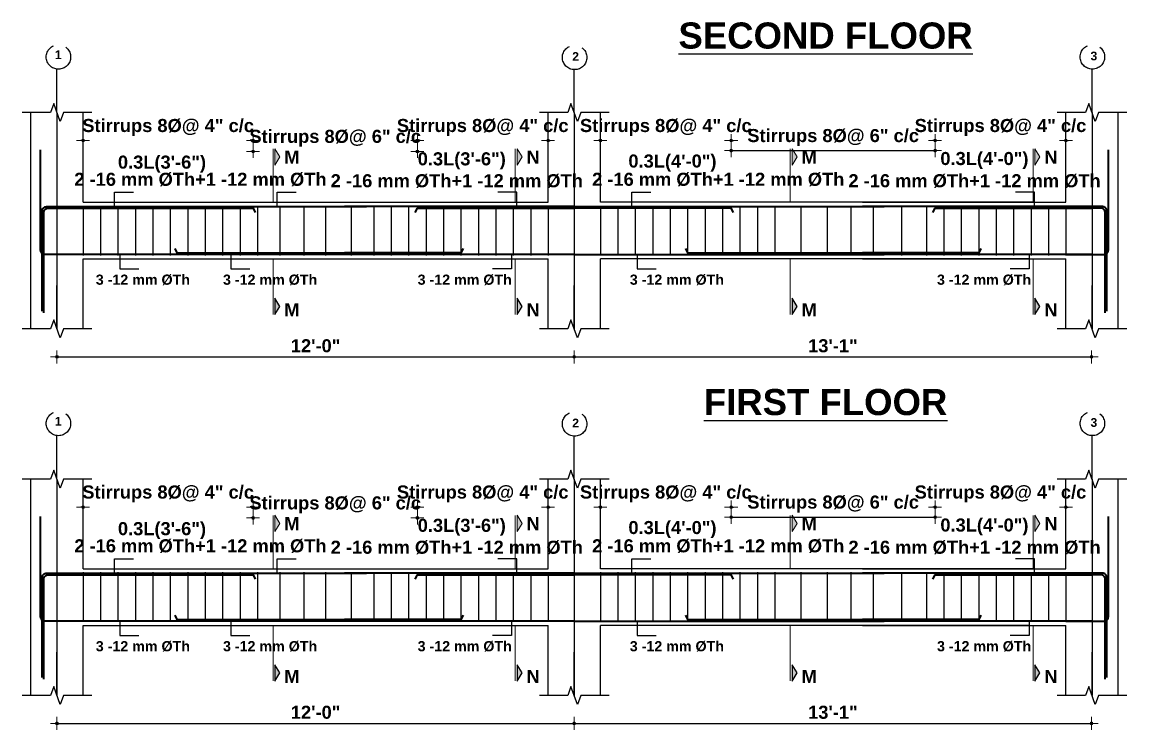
# Model space of a CAD drawing. Header units: inches. Extents: x -9998782 to 66725, y -6520505 to 8308.
# Drawn here: x -4995630 to -4995123, y -3258430 to -3258105 of the extents above; entities that cross this region are included whole.
import ezdxf
from ezdxf.enums import TextEntityAlignment as Align

# ---------------------------------------------------------------- set-up
doc = ezdxf.new("R2010")
doc.units = ezdxf.units.IN
doc.header["$LTSCALE"] = 2
doc.header["$MEASUREMENT"] = 0
doc.header["$PDMODE"] = 34
doc.linetypes.add('ACAD_ISO02W100', pattern=[15, 12, -3])
doc.layers.get('0').update_dxf_attribs({"linetype": 'CONTINUOUS'})
doc.layers.get('DEFPOINTS').update_dxf_attribs({"color": 141, "linetype": 'CONTINUOUS'})
for name, color, linetype, lineweight in [('BAR', 5, 'CONTINUOUS', 40), ('dimension', 160, 'CONTINUOUS', 15), ('HATCH1', 4, 'ACAD_ISO02W100', 13), ('TEXT', 181, 'CONTINUOUS', 25)]:
    doc.layers.add(name, color=color, linetype=linetype, lineweight=lineweight)
doc.layers.add('STIRRUP', color=10, linetype='CONTINUOUS')
doc.styles.add('1.8 str', font='times.ttf', dxfattribs={"width": 0.8, "height": 6})
doc.styles.add('STYLE1', font='arialbd.ttf')
doc.dimstyles.new('1.4', dxfattribs={"dimscale": 0, "dimtxt": 6, "dimasz": 0.5, "dimexe": 2, "dimexo": 9, "dimgap": 2, "dimtad": 1, "dimdec": 0, "dimlfac": 0.5, "dimzin": 3, "dimdsep": 46, "dimlunit": 4, "dimtxsty": '1.8 str', "dimblk": 'DIM', "dimcen": 3, "dimdle": 3, "dimse1": 1, "dimse2": 1, "dimclrd": 256, "dimclre": 256, "dimclrt": 7, "dimadec": 1, "dimazin": 2, "dimtfac": 1, "dimtdec": 0, "dimtix": 1, "dimtofl": 0, "dimtmove": 2, "dimatfit": 3, "dimldrblk": 'arrow', "dimfxl": 2, "dimfrac": 2, "dimtolj": 2, "dimtzin": 0, "dimarcsym": 0})

# ---------------------------------------------------------------- blocks, each defined once
blk = doc.blocks.new('DIM')
at = {"layer": 'dimension'}
h = blk.add_hatch(color=256, dxfattribs=at)
h.paths.add_polyline_path([(0, 1.3), (0, 0), (1.3, 0, 0.414214)])
h.paths.add_polyline_path([(1.3, 0), (0, 0), (0, -1.3, 0.414214)])
h.paths.add_polyline_path([(0, 0), (-1.3, 0, 0.414214), (0, -1.3)])
h.paths.add_polyline_path([(0, 1.3, 0.414214), (-1.3, 0), (0, 0)])
for p, q in [((-6, 0), (6, 0)), ((0, 6), (0, -6))]:
    blk.add_line(p, q, dxfattribs=at)
blk.add_circle((0, 0), 1.28, dxfattribs=at)
blk = doc.blocks.new('*D859')
at = {"layer": 'DEFPOINTS', "color": 0, "ltscale": 10}
for p in [(-4995523.96, -3258328.17), (-4995601.96, -3258340.14), (-4995523.96, -3258344.71)]:
    blk.add_point(p, dxfattribs=at)
at = {"layer": 'dimension', "lineweight": -2, "ltscale": 10}
for p, q in [((-4995602.46, -3258328.17), (-4995602.96, -3258328.17)), ((-4995523.46, -3258328.17), (-4995522.96, -3258328.17))]:
    blk.add_line(p, q, dxfattribs=at)
at = {"layer": 'dimension', "lineweight": -2, "ltscale": 10, "xscale": 0.5, "yscale": 0.5, "zscale": 0.5}
blk.add_blockref('DIM', (-4995601.96, -3258328.17), dxfattribs=at)
at = {"layer": 'dimension', "lineweight": -2, "ltscale": 10, "xscale": 0.5, "yscale": 0.5, "zscale": 0.5, "rotation": 180}
blk.add_blockref('DIM', (-4995523.96, -3258328.17), dxfattribs=at)
at = {"layer": 'dimension', "color": 7, "ltscale": 10, "insert": (-4995562.96, -3258322.14), "char_height": 6, "attachment_point": 5, "style": 'STYLE1'}
blk.add_mtext('\\A2;Stirrups 8%%C@ 4" c/c', dxfattribs=at)
blk = doc.blocks.new('arrow')
at = {"layer": 'dimension'}
blk.add_lwpolyline([(1.2, 0, 0, 2.1, 0), (-2.3, 0, 0, 0, 0), (1.2, 0, 0, 0, 0)], format="xyseb", dxfattribs=at)
blk = doc.blocks.new('*D860')
at = {"layer": 'DEFPOINTS', "color": 0, "ltscale": 10}
for p in [(-4995448.61, -3258333.15), (-4995523.96, -3258349.69), (-4995448.61, -3258364.2)]:
    blk.add_point(p, dxfattribs=at)
at = {"layer": 'dimension', "lineweight": -2, "ltscale": 10}
for p, q in [((-4995524.46, -3258333.15), (-4995524.96, -3258333.15)), ((-4995448.11, -3258333.15), (-4995447.61, -3258333.15))]:
    blk.add_line(p, q, dxfattribs=at)
at = {"layer": 'dimension', "lineweight": -2, "ltscale": 10, "xscale": 0.5, "yscale": 0.5, "zscale": 0.5}
blk.add_blockref('DIM', (-4995523.96, -3258333.15), dxfattribs=at)
at = {"layer": 'dimension', "lineweight": -2, "ltscale": 10, "xscale": 0.5, "yscale": 0.5, "zscale": 0.5, "rotation": 180}
blk.add_blockref('DIM', (-4995448.61, -3258333.15), dxfattribs=at)
at = {"layer": 'dimension', "color": 7, "ltscale": 10, "insert": (-4995486.29, -3258327.12), "char_height": 6, "attachment_point": 5, "style": 'STYLE1'}
blk.add_mtext('\\A2;Stirrups 8%%C@ 6" c/c', dxfattribs=at)
blk = doc.blocks.new('*D861')
at = {"layer": 'DEFPOINTS', "color": 0, "ltscale": 10}
for p in [(-4995388.61, -3258328.17), (-4995388.61, -3258341.71), (-4995448.61, -3258359.22)]:
    blk.add_point(p, dxfattribs=at)
at = {"layer": 'dimension', "lineweight": -2, "ltscale": 10}
for p, q in [((-4995449.11, -3258328.17), (-4995449.61, -3258328.17)), ((-4995388.11, -3258328.17), (-4995387.61, -3258328.17))]:
    blk.add_line(p, q, dxfattribs=at)
at = {"layer": 'dimension', "lineweight": -2, "ltscale": 10, "xscale": 0.5, "yscale": 0.5, "zscale": 0.5}
blk.add_blockref('DIM', (-4995448.61, -3258328.17), dxfattribs=at)
at = {"layer": 'dimension', "lineweight": -2, "ltscale": 10, "xscale": 0.5, "yscale": 0.5, "zscale": 0.5, "rotation": 180}
blk.add_blockref('DIM', (-4995388.61, -3258328.17), dxfattribs=at)
at = {"layer": 'dimension', "color": 7, "ltscale": 10, "insert": (-4995418.61, -3258322.14), "char_height": 6, "attachment_point": 5, "style": 'STYLE1'}
blk.add_mtext('\\A2;Stirrups 8%%C@ 4" c/c', dxfattribs=at)
blk = doc.blocks.new('*D862')
at = {"layer": 'DEFPOINTS', "color": 0, "ltscale": 10}
for p in [(-4995364.61, -3258328.17), (-4995364.61, -3258341.71), (-4995304.61, -3258359.22)]:
    blk.add_point(p, dxfattribs=at)
at = {"layer": 'dimension', "lineweight": -2, "ltscale": 10}
for p, q in [((-4995365.11, -3258328.17), (-4995365.61, -3258328.17)), ((-4995304.11, -3258328.17), (-4995303.61, -3258328.17))]:
    blk.add_line(p, q, dxfattribs=at)
at = {"layer": 'dimension', "lineweight": -2, "ltscale": 10, "xscale": 0.5, "yscale": 0.5, "zscale": 0.5}
blk.add_blockref('DIM', (-4995364.61, -3258328.17), dxfattribs=at)
at = {"layer": 'dimension', "lineweight": -2, "ltscale": 10, "xscale": 0.5, "yscale": 0.5, "zscale": 0.5, "rotation": 180}
blk.add_blockref('DIM', (-4995304.61, -3258328.17), dxfattribs=at)
at = {"layer": 'dimension', "color": 7, "ltscale": 10, "insert": (-4995334.61, -3258322.14), "char_height": 6, "attachment_point": 5, "style": 'STYLE1'}
blk.add_mtext('\\A2;Stirrups 8%%C@ 4" c/c', dxfattribs=at)
blk = doc.blocks.new('*D863')
at = {"layer": 'DEFPOINTS', "color": 0, "ltscale": 10}
for p in [(-4995151.04, -3258328.17), (-4995151.04, -3258341.71), (-4995211.04, -3258359.22)]:
    blk.add_point(p, dxfattribs=at)
at = {"layer": 'dimension', "lineweight": -2, "ltscale": 10}
for p, q in [((-4995211.54, -3258328.17), (-4995212.04, -3258328.17)), ((-4995150.54, -3258328.17), (-4995150.04, -3258328.17))]:
    blk.add_line(p, q, dxfattribs=at)
at = {"layer": 'dimension', "lineweight": -2, "ltscale": 10, "xscale": 0.5, "yscale": 0.5, "zscale": 0.5}
blk.add_blockref('DIM', (-4995211.04, -3258328.17), dxfattribs=at)
at = {"layer": 'dimension', "lineweight": -2, "ltscale": 10, "xscale": 0.5, "yscale": 0.5, "zscale": 0.5, "rotation": 180}
blk.add_blockref('DIM', (-4995151.04, -3258328.17), dxfattribs=at)
at = {"layer": 'dimension', "color": 7, "ltscale": 10, "insert": (-4995181.04, -3258322.14), "char_height": 6, "attachment_point": 5, "style": 'STYLE1'}
blk.add_mtext('\\A2;Stirrups 8%%C@ 4" c/c', dxfattribs=at)
blk = doc.blocks.new('*D864')
at = {"layer": 'DEFPOINTS', "color": 0, "ltscale": 10}
for p in [(-4995211.04, -3258332.78), (-4995304.61, -3258364.2), (-4995211.04, -3258364.2)]:
    blk.add_point(p, dxfattribs=at)
at = {"layer": 'dimension', "lineweight": -2, "ltscale": 10}
blk.add_line((-4995304.11, -3258332.78), (-4995211.54, -3258332.78), dxfattribs=at)
at = {"layer": 'dimension', "lineweight": -2, "ltscale": 10, "xscale": 0.5, "yscale": 0.5, "zscale": 0.5, "rotation": 180}
blk.add_blockref('DIM', (-4995304.61, -3258332.78), dxfattribs=at)
at = {"layer": 'dimension', "lineweight": -2, "ltscale": 10, "xscale": 0.5, "yscale": 0.5, "zscale": 0.5}
blk.add_blockref('DIM', (-4995211.04, -3258332.78), dxfattribs=at)
at = {"layer": 'dimension', "color": 7, "ltscale": 10, "insert": (-4995257.83, -3258326.75), "char_height": 6, "attachment_point": 5, "style": 'STYLE1'}
blk.add_mtext('\\A2;Stirrups 8%%C@ 6" c/c', dxfattribs=at)
blk = doc.blocks.new('*D865')
at = {"layer": 'DEFPOINTS', "color": 0, "ltscale": 10}
for p in [(-4995613.96, -3258414.66), (-4995376.61, -3258414.66), (-4995376.61, -3258427.47)]:
    blk.add_point(p, dxfattribs=at)
at = {"layer": 'dimension', "lineweight": -2, "ltscale": 10}
blk.add_line((-4995613.46, -3258427.47), (-4995377.11, -3258427.47), dxfattribs=at)
at = {"layer": 'dimension', "lineweight": -2, "ltscale": 10, "xscale": 0.5, "yscale": 0.5, "zscale": 0.5, "rotation": 180}
blk.add_blockref('DIM', (-4995613.96, -3258427.47), dxfattribs=at)
at = {"layer": 'dimension', "lineweight": -2, "ltscale": 10, "xscale": 0.5, "yscale": 0.5, "zscale": 0.5}
blk.add_blockref('DIM', (-4995376.61, -3258427.47), dxfattribs=at)
at = {"layer": 'dimension', "color": 7, "ltscale": 10, "insert": (-4995495.29, -3258422.41), "char_height": 6, "attachment_point": 5, "style": 'STYLE1'}
blk.add_mtext('\\A2;12\'-0"', dxfattribs=at)
blk = doc.blocks.new('*D866')
at = {"layer": 'DEFPOINTS', "color": 0, "ltscale": 10}
for p in [(-4995376.61, -3258414.66), (-4995139.26, -3258414.66), (-4995139.26, -3258427.47)]:
    blk.add_point(p, dxfattribs=at)
at = {"layer": 'dimension', "lineweight": -2, "ltscale": 10}
blk.add_line((-4995376.11, -3258427.47), (-4995139.76, -3258427.47), dxfattribs=at)
at = {"layer": 'dimension', "lineweight": -2, "ltscale": 10, "xscale": 0.5, "yscale": 0.5, "zscale": 0.5, "rotation": 180}
blk.add_blockref('DIM', (-4995376.61, -3258427.47), dxfattribs=at)
at = {"layer": 'dimension', "lineweight": -2, "ltscale": 10, "xscale": 0.5, "yscale": 0.5, "zscale": 0.5}
blk.add_blockref('DIM', (-4995139.26, -3258427.47), dxfattribs=at)
at = {"layer": 'dimension', "color": 7, "ltscale": 10, "insert": (-4995257.93, -3258422.41), "char_height": 6, "attachment_point": 5, "style": 'STYLE1'}
blk.add_mtext('\\A2;13\'-1"', dxfattribs=at)
blk = doc.blocks.new('*D877')
at = {"layer": 'DEFPOINTS', "color": 0, "ltscale": 10}
for p in [(-4995523.96, -3258159.87), (-4995601.96, -3258171.85), (-4995523.96, -3258176.42)]:
    blk.add_point(p, dxfattribs=at)
at = {"layer": 'dimension', "lineweight": -2, "ltscale": 10}
for p, q in [((-4995602.46, -3258159.87), (-4995602.96, -3258159.87)), ((-4995523.46, -3258159.87), (-4995522.96, -3258159.87))]:
    blk.add_line(p, q, dxfattribs=at)
at = {"layer": 'dimension', "lineweight": -2, "ltscale": 10, "xscale": 0.5, "yscale": 0.5, "zscale": 0.5}
blk.add_blockref('DIM', (-4995601.96, -3258159.87), dxfattribs=at)
at = {"layer": 'dimension', "lineweight": -2, "ltscale": 10, "xscale": 0.5, "yscale": 0.5, "zscale": 0.5, "rotation": 180}
blk.add_blockref('DIM', (-4995523.96, -3258159.87), dxfattribs=at)
at = {"layer": 'dimension', "color": 7, "ltscale": 10, "insert": (-4995562.96, -3258153.85), "char_height": 6, "attachment_point": 5, "style": 'STYLE1'}
blk.add_mtext('\\A2;Stirrups 8%%C@ 4" c/c', dxfattribs=at)
blk = doc.blocks.new('*D878')
at = {"layer": 'DEFPOINTS', "color": 0, "ltscale": 10}
for p in [(-4995448.61, -3258164.85), (-4995523.96, -3258181.4), (-4995448.61, -3258195.91)]:
    blk.add_point(p, dxfattribs=at)
at = {"layer": 'dimension', "lineweight": -2, "ltscale": 10}
for p, q in [((-4995524.46, -3258164.85), (-4995524.96, -3258164.85)), ((-4995448.11, -3258164.85), (-4995447.61, -3258164.85))]:
    blk.add_line(p, q, dxfattribs=at)
at = {"layer": 'dimension', "lineweight": -2, "ltscale": 10, "xscale": 0.5, "yscale": 0.5, "zscale": 0.5}
blk.add_blockref('DIM', (-4995523.96, -3258164.85), dxfattribs=at)
at = {"layer": 'dimension', "lineweight": -2, "ltscale": 10, "xscale": 0.5, "yscale": 0.5, "zscale": 0.5, "rotation": 180}
blk.add_blockref('DIM', (-4995448.61, -3258164.85), dxfattribs=at)
at = {"layer": 'dimension', "color": 7, "ltscale": 10, "insert": (-4995486.29, -3258158.83), "char_height": 6, "attachment_point": 5, "style": 'STYLE1'}
blk.add_mtext('\\A2;Stirrups 8%%C@ 6" c/c', dxfattribs=at)
blk = doc.blocks.new('*D879')
at = {"layer": 'DEFPOINTS', "color": 0, "ltscale": 10}
for p in [(-4995388.61, -3258159.87), (-4995388.61, -3258173.42), (-4995448.61, -3258190.93)]:
    blk.add_point(p, dxfattribs=at)
at = {"layer": 'dimension', "lineweight": -2, "ltscale": 10}
for p, q in [((-4995449.11, -3258159.87), (-4995449.61, -3258159.87)), ((-4995388.11, -3258159.87), (-4995387.61, -3258159.87))]:
    blk.add_line(p, q, dxfattribs=at)
at = {"layer": 'dimension', "lineweight": -2, "ltscale": 10, "xscale": 0.5, "yscale": 0.5, "zscale": 0.5}
blk.add_blockref('DIM', (-4995448.61, -3258159.87), dxfattribs=at)
at = {"layer": 'dimension', "lineweight": -2, "ltscale": 10, "xscale": 0.5, "yscale": 0.5, "zscale": 0.5, "rotation": 180}
blk.add_blockref('DIM', (-4995388.61, -3258159.87), dxfattribs=at)
at = {"layer": 'dimension', "color": 7, "ltscale": 10, "insert": (-4995418.61, -3258153.85), "char_height": 6, "attachment_point": 5, "style": 'STYLE1'}
blk.add_mtext('\\A2;Stirrups 8%%C@ 4" c/c', dxfattribs=at)
blk = doc.blocks.new('*D880')
at = {"layer": 'DEFPOINTS', "color": 0, "ltscale": 10}
for p in [(-4995364.61, -3258159.87), (-4995364.61, -3258173.42), (-4995304.61, -3258190.93)]:
    blk.add_point(p, dxfattribs=at)
at = {"layer": 'dimension', "lineweight": -2, "ltscale": 10}
for p, q in [((-4995365.11, -3258159.87), (-4995365.61, -3258159.87)), ((-4995304.11, -3258159.87), (-4995303.61, -3258159.87))]:
    blk.add_line(p, q, dxfattribs=at)
at = {"layer": 'dimension', "lineweight": -2, "ltscale": 10, "xscale": 0.5, "yscale": 0.5, "zscale": 0.5}
blk.add_blockref('DIM', (-4995364.61, -3258159.87), dxfattribs=at)
at = {"layer": 'dimension', "lineweight": -2, "ltscale": 10, "xscale": 0.5, "yscale": 0.5, "zscale": 0.5, "rotation": 180}
blk.add_blockref('DIM', (-4995304.61, -3258159.87), dxfattribs=at)
at = {"layer": 'dimension', "color": 7, "ltscale": 10, "insert": (-4995334.61, -3258153.85), "char_height": 6, "attachment_point": 5, "style": 'STYLE1'}
blk.add_mtext('\\A2;Stirrups 8%%C@ 4" c/c', dxfattribs=at)
blk = doc.blocks.new('*D881')
at = {"layer": 'DEFPOINTS', "color": 0, "ltscale": 10}
for p in [(-4995151.04, -3258159.87), (-4995151.04, -3258173.42), (-4995211.04, -3258190.93)]:
    blk.add_point(p, dxfattribs=at)
at = {"layer": 'dimension', "lineweight": -2, "ltscale": 10}
for p, q in [((-4995211.54, -3258159.87), (-4995212.04, -3258159.87)), ((-4995150.54, -3258159.87), (-4995150.04, -3258159.87))]:
    blk.add_line(p, q, dxfattribs=at)
at = {"layer": 'dimension', "lineweight": -2, "ltscale": 10, "xscale": 0.5, "yscale": 0.5, "zscale": 0.5}
blk.add_blockref('DIM', (-4995211.04, -3258159.87), dxfattribs=at)
at = {"layer": 'dimension', "lineweight": -2, "ltscale": 10, "xscale": 0.5, "yscale": 0.5, "zscale": 0.5, "rotation": 180}
blk.add_blockref('DIM', (-4995151.04, -3258159.87), dxfattribs=at)
at = {"layer": 'dimension', "color": 7, "ltscale": 10, "insert": (-4995181.04, -3258153.85), "char_height": 6, "attachment_point": 5, "style": 'STYLE1'}
blk.add_mtext('\\A2;Stirrups 8%%C@ 4" c/c', dxfattribs=at)
blk = doc.blocks.new('*D882')
at = {"layer": 'DEFPOINTS', "color": 0, "ltscale": 10}
for p in [(-4995211.04, -3258164.48), (-4995304.61, -3258195.91), (-4995211.04, -3258195.91)]:
    blk.add_point(p, dxfattribs=at)
at = {"layer": 'dimension', "lineweight": -2, "ltscale": 10}
blk.add_line((-4995304.11, -3258164.48), (-4995211.54, -3258164.48), dxfattribs=at)
at = {"layer": 'dimension', "lineweight": -2, "ltscale": 10, "xscale": 0.5, "yscale": 0.5, "zscale": 0.5, "rotation": 180}
blk.add_blockref('DIM', (-4995304.61, -3258164.48), dxfattribs=at)
at = {"layer": 'dimension', "lineweight": -2, "ltscale": 10, "xscale": 0.5, "yscale": 0.5, "zscale": 0.5}
blk.add_blockref('DIM', (-4995211.04, -3258164.48), dxfattribs=at)
at = {"layer": 'dimension', "color": 7, "ltscale": 10, "insert": (-4995257.83, -3258158.46), "char_height": 6, "attachment_point": 5, "style": 'STYLE1'}
blk.add_mtext('\\A2;Stirrups 8%%C@ 6" c/c', dxfattribs=at)
blk = doc.blocks.new('*D883')
at = {"layer": 'DEFPOINTS', "color": 0, "ltscale": 10}
for p in [(-4995613.96, -3258246.37), (-4995376.61, -3258246.37), (-4995376.61, -3258259.18)]:
    blk.add_point(p, dxfattribs=at)
at = {"layer": 'dimension', "lineweight": -2, "ltscale": 10}
blk.add_line((-4995613.46, -3258259.18), (-4995377.11, -3258259.18), dxfattribs=at)
at = {"layer": 'dimension', "lineweight": -2, "ltscale": 10, "xscale": 0.5, "yscale": 0.5, "zscale": 0.5, "rotation": 180}
blk.add_blockref('DIM', (-4995613.96, -3258259.18), dxfattribs=at)
at = {"layer": 'dimension', "lineweight": -2, "ltscale": 10, "xscale": 0.5, "yscale": 0.5, "zscale": 0.5}
blk.add_blockref('DIM', (-4995376.61, -3258259.18), dxfattribs=at)
at = {"layer": 'dimension', "color": 7, "ltscale": 10, "insert": (-4995495.29, -3258254.12), "char_height": 6, "attachment_point": 5, "style": 'STYLE1'}
blk.add_mtext('\\A2;12\'-0"', dxfattribs=at)
blk = doc.blocks.new('*D884')
at = {"layer": 'DEFPOINTS', "color": 0, "ltscale": 10}
for p in [(-4995376.61, -3258246.37), (-4995139.26, -3258246.37), (-4995139.26, -3258259.18)]:
    blk.add_point(p, dxfattribs=at)
at = {"layer": 'dimension', "lineweight": -2, "ltscale": 10}
blk.add_line((-4995376.11, -3258259.18), (-4995139.76, -3258259.18), dxfattribs=at)
at = {"layer": 'dimension', "lineweight": -2, "ltscale": 10, "xscale": 0.5, "yscale": 0.5, "zscale": 0.5, "rotation": 180}
blk.add_blockref('DIM', (-4995376.61, -3258259.18), dxfattribs=at)
at = {"layer": 'dimension', "lineweight": -2, "ltscale": 10, "xscale": 0.5, "yscale": 0.5, "zscale": 0.5}
blk.add_blockref('DIM', (-4995139.26, -3258259.18), dxfattribs=at)
at = {"layer": 'dimension', "color": 7, "ltscale": 10, "insert": (-4995257.93, -3258254.12), "char_height": 6, "attachment_point": 5, "style": 'STYLE1'}
blk.add_mtext('\\A2;13\'-1"', dxfattribs=at)

msp = doc.modelspace()

# ---------------------------------------------------------------- hatches: boundary and pattern name
at = {"layer": 'TEXT', "ltscale": 10}
for points in [[(-4995513.97, -3258163.63), (-4995513.97, -3258171.13), (-4995511.66, -3258167.38)], [(-4995402.81, -3258163.63), (-4995402.81, -3258171.13), (-4995400.5, -3258167.38)], [(-4995276.62, -3258163.63), (-4995276.62, -3258171.13), (-4995274.31, -3258167.38)], [(-4995165.24, -3258163.63), (-4995165.24, -3258171.13), (-4995162.93, -3258167.38)], [(-4995513.97, -3258239.77), (-4995513.97, -3258232.27), (-4995511.66, -3258236.02)], [(-4995402.81, -3258239.77), (-4995402.81, -3258232.27), (-4995400.5, -3258236.02)], [(-4995276.62, -3258239.77), (-4995276.62, -3258232.27), (-4995274.31, -3258236.02)], [(-4995165.24, -3258239.77), (-4995165.24, -3258232.27), (-4995162.93, -3258236.02)], [(-4995513.97, -3258331.92), (-4995513.97, -3258339.43), (-4995511.66, -3258335.68)], [(-4995402.81, -3258331.92), (-4995402.81, -3258339.43), (-4995400.5, -3258335.68)], [(-4995276.62, -3258331.92), (-4995276.62, -3258339.43), (-4995274.31, -3258335.68)], [(-4995165.24, -3258331.92), (-4995165.24, -3258339.43), (-4995162.93, -3258335.68)], [(-4995513.97, -3258408.06), (-4995513.97, -3258400.56), (-4995511.66, -3258404.31)], [(-4995402.81, -3258408.06), (-4995402.81, -3258400.56), (-4995400.5, -3258404.31)], [(-4995276.62, -3258408.06), (-4995276.62, -3258400.56), (-4995274.31, -3258404.31)], [(-4995165.24, -3258408.06), (-4995165.24, -3258400.56), (-4995162.93, -3258404.31)]]:
    msp.add_hatch(color=256, dxfattribs=at).paths.add_polyline_path(points)

# ---------------------------------------------------------------- linework, layer by layer
for p, q in [((-4995613.96, -3258147.01), (-4995613.96, -3258127.06)), ((-4995376.61, -3258147.01), (-4995376.61, -3258127.06)), ((-4995139.04, -3258147.01), (-4995139.04, -3258127.06)), ((-4995613.96, -3258147.01), (-4995613.96, -3258246.37)), ((-4995376.61, -3258147.01), (-4995376.61, -3258246.37)), ((-4995139.04, -3258147.01), (-4995139.04, -3258246.37)), ((-4995613.96, -3258246.37), (-4995613.96, -3258226.42)), ((-4995376.61, -3258246.37), (-4995376.61, -3258226.42)), ((-4995139.04, -3258246.37), (-4995139.04, -3258226.42)), ((-4995613.96, -3258315.31), (-4995613.96, -3258295.35)), ((-4995376.61, -3258315.31), (-4995376.61, -3258295.35)), ((-4995139.04, -3258315.31), (-4995139.04, -3258295.35)), ((-4995613.96, -3258315.31), (-4995613.96, -3258414.66)), ((-4995376.61, -3258315.31), (-4995376.61, -3258414.66)), ((-4995139.04, -3258315.31), (-4995139.04, -3258414.66)), ((-4995613.96, -3258414.66), (-4995613.96, -3258394.71)), ((-4995376.61, -3258414.66), (-4995376.61, -3258394.71)), ((-4995139.04, -3258414.66), (-4995139.04, -3258394.71))]:
    msp.add_line(p, q)
at = {"ltscale": 10}
for p, q in [((-4995625.96, -3258214.18), (-4995625.96, -3258147.01)), ((-4995601.96, -3258188.18), (-4995601.96, -3258147.01)), ((-4995388.61, -3258188.18), (-4995388.61, -3258147.01)), ((-4995364.61, -3258188.18), (-4995364.61, -3258147.01)), ((-4995151.04, -3258188.18), (-4995151.04, -3258147.01)), ((-4995127.04, -3258190.93), (-4995127.04, -3258147.01)), ((-4995601.96, -3258188.18), (-4995403.67, -3258188.18)), ((-4995481.96, -3258188.18), (-4995388.61, -3258188.18)), ((-4995166.1, -3258188.18), (-4995364.61, -3258188.18)), ((-4995244.39, -3258188.18), (-4995151.04, -3258188.18)), ((-4995127.04, -3258246.37), (-4995127.04, -3258190.93)), ((-4995625.96, -3258246.37), (-4995625.96, -3258214.18)), ((-4995601.96, -3258246.37), (-4995601.96, -3258214.18)), ((-4995601.96, -3258214.18), (-4995405.45, -3258214.18)), ((-4995481.96, -3258214.18), (-4995388.61, -3258214.18)), ((-4995388.61, -3258246.37), (-4995388.61, -3258214.18)), ((-4995167.88, -3258214.18), (-4995364.61, -3258214.18)), ((-4995364.61, -3258246.37), (-4995364.61, -3258214.18)), ((-4995244.39, -3258214.18), (-4995151.04, -3258214.18)), ((-4995151.04, -3258246.37), (-4995151.04, -3258214.18)), ((-4995625.96, -3258382.47), (-4995625.96, -3258315.31)), ((-4995601.96, -3258356.47), (-4995601.96, -3258315.31)), ((-4995388.61, -3258356.47), (-4995388.61, -3258315.31)), ((-4995364.61, -3258356.47), (-4995364.61, -3258315.31)), ((-4995151.04, -3258356.47), (-4995151.04, -3258315.31)), ((-4995127.04, -3258359.22), (-4995127.04, -3258315.31)), ((-4995601.96, -3258356.47), (-4995403.67, -3258356.47)), ((-4995481.96, -3258356.47), (-4995388.61, -3258356.47)), ((-4995166.1, -3258356.47), (-4995364.61, -3258356.47)), ((-4995244.39, -3258356.47), (-4995151.04, -3258356.47)), ((-4995127.04, -3258414.66), (-4995127.04, -3258359.22)), ((-4995625.96, -3258414.66), (-4995625.96, -3258382.47)), ((-4995601.96, -3258414.66), (-4995601.96, -3258382.47)), ((-4995601.96, -3258382.47), (-4995405.45, -3258382.47)), ((-4995481.96, -3258382.47), (-4995388.61, -3258382.47)), ((-4995388.61, -3258414.66), (-4995388.61, -3258382.47)), ((-4995167.88, -3258382.47), (-4995364.61, -3258382.47)), ((-4995364.61, -3258414.66), (-4995364.61, -3258382.47)), ((-4995244.39, -3258382.47), (-4995151.04, -3258382.47)), ((-4995151.04, -3258414.66), (-4995151.04, -3258382.47))]:
    msp.add_line(p, q, dxfattribs=at)
at = {"linetype": 'Continuous', "ltscale": 10}
for points in [[(-4995597.96, -3258147.01), (-4995610.96, -3258147.01), (-4995612.46, -3258151.13), (-4995615.46, -3258142.89), (-4995616.96, -3258147.01), (-4995629.96, -3258147.01)], [(-4995360.61, -3258147.01), (-4995373.61, -3258147.01), (-4995375.11, -3258151.13), (-4995378.11, -3258142.89), (-4995379.61, -3258147.01), (-4995392.61, -3258147.01)], [(-4995123.04, -3258147.01), (-4995136.04, -3258147.01), (-4995137.54, -3258151.13), (-4995140.54, -3258142.89), (-4995142.04, -3258147.01), (-4995155.04, -3258147.01)], [(-4995597.96, -3258246.37), (-4995610.96, -3258246.37), (-4995612.46, -3258250.49), (-4995615.46, -3258242.25), (-4995616.96, -3258246.37), (-4995629.96, -3258246.37)], [(-4995360.61, -3258246.37), (-4995373.61, -3258246.37), (-4995375.11, -3258250.49), (-4995378.11, -3258242.25), (-4995379.61, -3258246.37), (-4995392.61, -3258246.37)], [(-4995123.04, -3258246.37), (-4995136.04, -3258246.37), (-4995137.54, -3258250.49), (-4995140.54, -3258242.25), (-4995142.04, -3258246.37), (-4995155.04, -3258246.37)], [(-4995597.96, -3258315.31), (-4995610.96, -3258315.31), (-4995612.46, -3258319.43), (-4995615.46, -3258311.18), (-4995616.96, -3258315.31), (-4995629.96, -3258315.31)], [(-4995360.61, -3258315.31), (-4995373.61, -3258315.31), (-4995375.11, -3258319.43), (-4995378.11, -3258311.18), (-4995379.61, -3258315.31), (-4995392.61, -3258315.31)], [(-4995123.04, -3258315.31), (-4995136.04, -3258315.31), (-4995137.54, -3258319.43), (-4995140.54, -3258311.18), (-4995142.04, -3258315.31), (-4995155.04, -3258315.31)], [(-4995597.96, -3258414.66), (-4995610.96, -3258414.66), (-4995612.46, -3258418.78), (-4995615.46, -3258410.54), (-4995616.96, -3258414.66), (-4995629.96, -3258414.66)], [(-4995360.61, -3258414.66), (-4995373.61, -3258414.66), (-4995375.11, -3258418.78), (-4995378.11, -3258410.54), (-4995379.61, -3258414.66), (-4995392.61, -3258414.66)], [(-4995123.04, -3258414.66), (-4995136.04, -3258414.66), (-4995137.54, -3258418.78), (-4995140.54, -3258410.54), (-4995142.04, -3258414.66), (-4995155.04, -3258414.66)]]:
    msp.add_lwpolyline(points, dxfattribs=at)
at = {"layer": 'BAR', "ltscale": 10}
for p, q in [((-4995376.61, -3258190.18), (-4995481.96, -3258190.18)), ((-4995376.61, -3258190.18), (-4995234.39, -3258190.18)), ((-4995139.04, -3258190.18), (-4995244.39, -3258190.18)), ((-4995376.61, -3258212.18), (-4995481.96, -3258212.18)), ((-4995376.61, -3258212.18), (-4995234.39, -3258212.18)), ((-4995139.04, -3258212.18), (-4995244.39, -3258212.18)), ((-4995376.61, -3258358.47), (-4995481.96, -3258358.47)), ((-4995376.61, -3258358.47), (-4995234.39, -3258358.47)), ((-4995139.04, -3258358.47), (-4995244.39, -3258358.47)), ((-4995376.61, -3258380.47), (-4995481.96, -3258380.47)), ((-4995376.61, -3258380.47), (-4995234.39, -3258380.47)), ((-4995139.04, -3258380.47), (-4995244.39, -3258380.47))]:
    msp.add_line(p, q, dxfattribs=at)
for points in [[(-4995601.96, -3258212.18), (-4995619.45, -3258212.18, -0.414214), (-4995621.46, -3258210.16), (-4995621.46, -3258164.18)], [(-4995151.04, -3258212.18), (-4995133.56, -3258212.18, 0.414214), (-4995131.54, -3258210.16), (-4995131.54, -3258164.18)], [(-4995620.71, -3258238.18), (-4995620.71, -3258192.2, -0.414214), (-4995618.7, -3258190.18), (-4995601.96, -3258190.18)], [(-4995132.29, -3258238.18), (-4995132.29, -3258192.2, 0.414214), (-4995134.31, -3258190.18), (-4995151.04, -3258190.18)], [(-4995619.96, -3258238.93), (-4995619.96, -3258192.95, -0.414214), (-4995617.95, -3258190.93), (-4995601.96, -3258190.93)], [(-4995133.04, -3258238.93), (-4995133.04, -3258192.95, 0.414214), (-4995135.06, -3258190.93), (-4995151.04, -3258190.93)], [(-4995601.96, -3258380.47), (-4995619.45, -3258380.47, -0.414214), (-4995621.46, -3258378.46), (-4995621.46, -3258332.47)], [(-4995151.04, -3258380.47), (-4995133.56, -3258380.47, 0.414214), (-4995131.54, -3258378.46), (-4995131.54, -3258332.47)], [(-4995620.71, -3258406.47), (-4995620.71, -3258360.49, -0.414214), (-4995618.7, -3258358.47), (-4995601.96, -3258358.47)], [(-4995619.96, -3258407.22), (-4995619.96, -3258361.24, -0.414214), (-4995617.95, -3258359.22), (-4995601.96, -3258359.22)], [(-4995132.29, -3258406.47), (-4995132.29, -3258360.49, 0.414214), (-4995134.31, -3258358.47), (-4995151.04, -3258358.47)], [(-4995133.04, -3258407.22), (-4995133.04, -3258361.24, 0.414214), (-4995135.06, -3258359.22), (-4995151.04, -3258359.22)]]:
    msp.add_lwpolyline(points, format="xyb", dxfattribs=at)
for points in [[(-4995613.96, -3258190.18), (-4995471.96, -3258190.18)], [(-4995613.96, -3258190.93), (-4995523.96, -3258190.93), (-4995523.01, -3258192.93)], [(-4995449.65, -3258192.93), (-4995448.61, -3258190.93), (-4995376.61, -3258190.93)], [(-4995303.57, -3258192.93), (-4995304.61, -3258190.93), (-4995376.61, -3258190.93)], [(-4995212.09, -3258192.93), (-4995211.04, -3258190.93), (-4995139.04, -3258190.93)], [(-4995559.92, -3258209.43), (-4995558.96, -3258211.43), (-4995471.96, -3258211.43)], [(-4995427.66, -3258209.43), (-4995428.61, -3258211.43), (-4995481.96, -3258211.43)], [(-4995325.57, -3258209.43), (-4995324.61, -3258211.43), (-4995234.39, -3258211.43)], [(-4995190.09, -3258209.43), (-4995191.04, -3258211.43), (-4995244.39, -3258211.43)], [(-4995471.96, -3258212.18), (-4995613.96, -3258212.18)], [(-4995613.96, -3258358.47), (-4995471.96, -3258358.47)], [(-4995613.96, -3258359.22), (-4995523.96, -3258359.22), (-4995523.01, -3258361.22)], [(-4995449.65, -3258361.22), (-4995448.61, -3258359.22), (-4995376.61, -3258359.22)], [(-4995303.57, -3258361.22), (-4995304.61, -3258359.22), (-4995376.61, -3258359.22)], [(-4995212.09, -3258361.22), (-4995211.04, -3258359.22), (-4995139.04, -3258359.22)], [(-4995559.92, -3258377.72), (-4995558.96, -3258379.72), (-4995471.96, -3258379.72)], [(-4995427.66, -3258377.72), (-4995428.61, -3258379.72), (-4995481.96, -3258379.72)], [(-4995325.57, -3258377.72), (-4995324.61, -3258379.72), (-4995234.39, -3258379.72)], [(-4995190.09, -3258377.72), (-4995191.04, -3258379.72), (-4995244.39, -3258379.72)], [(-4995471.96, -3258380.47), (-4995613.96, -3258380.47)]]:
    msp.add_lwpolyline(points, dxfattribs=at)
at = {"layer": 'dimension', "ltscale": 10}
for p, q in [((-4995514.83, -3258188.18), (-4995514.83, -3258163.68)), ((-4995403.67, -3258188.18), (-4995403.67, -3258163.68)), ((-4995277.48, -3258188.18), (-4995277.48, -3258163.68)), ((-4995166.1, -3258188.18), (-4995166.1, -3258163.68)), ((-4995514.83, -3258239.72), (-4995514.83, -3258214.18)), ((-4995403.67, -3258239.72), (-4995403.67, -3258214.18)), ((-4995277.48, -3258239.72), (-4995277.48, -3258214.18)), ((-4995166.1, -3258239.72), (-4995166.1, -3258214.18)), ((-4995514.83, -3258356.47), (-4995514.83, -3258331.97)), ((-4995403.67, -3258356.47), (-4995403.67, -3258331.97)), ((-4995277.48, -3258356.47), (-4995277.48, -3258331.97)), ((-4995166.1, -3258356.47), (-4995166.1, -3258331.97)), ((-4995514.83, -3258408.01), (-4995514.83, -3258382.47)), ((-4995403.67, -3258408.01), (-4995403.67, -3258382.47)), ((-4995277.48, -3258408.01), (-4995277.48, -3258382.47)), ((-4995166.1, -3258408.01), (-4995166.1, -3258382.47))]:
    msp.add_line(p, q, dxfattribs=at)
for points in [[(-4995513.97, -3258171.13), (-4995513.97, -3258163.63), (-4995511.66, -3258167.38), (-4995513.97, -3258171.13)], [(-4995402.81, -3258171.13), (-4995402.81, -3258163.63), (-4995400.5, -3258167.38), (-4995402.81, -3258171.13)], [(-4995276.62, -3258171.13), (-4995276.62, -3258163.63), (-4995274.31, -3258167.38), (-4995276.62, -3258171.13)], [(-4995165.24, -3258171.13), (-4995165.24, -3258163.63), (-4995162.93, -3258167.38), (-4995165.24, -3258171.13)], [(-4995513.97, -3258339.43), (-4995513.97, -3258331.92), (-4995511.66, -3258335.68), (-4995513.97, -3258339.43)], [(-4995402.81, -3258339.43), (-4995402.81, -3258331.92), (-4995400.5, -3258335.68), (-4995402.81, -3258339.43)], [(-4995276.62, -3258339.43), (-4995276.62, -3258331.92), (-4995274.31, -3258335.68), (-4995276.62, -3258339.43)], [(-4995165.24, -3258339.43), (-4995165.24, -3258331.92), (-4995162.93, -3258335.68), (-4995165.24, -3258339.43)]]:
    msp.add_lwpolyline(points, dxfattribs=at)
at = {"layer": 'HATCH1', "lineweight": 25}
for centre in [(-4995613.28, -3258121.49), (-4995376.45, -3258121.69), (-4995138.88, -3258121.46), (-4995613.28, -3258289.78), (-4995376.45, -3258289.98), (-4995138.88, -3258289.76)]:
    msp.add_circle(centre, 5.6, dxfattribs=at)
at = {"layer": 'STIRRUP'}
for p, q in [((-4995601.96, -3258189.78), (-4995601.96, -3258212.58)), ((-4995593.96, -3258189.78), (-4995593.96, -3258212.58)), ((-4995585.96, -3258189.78), (-4995585.96, -3258212.58)), ((-4995577.96, -3258189.78), (-4995577.96, -3258212.58)), ((-4995569.96, -3258189.78), (-4995569.96, -3258212.58)), ((-4995561.96, -3258189.78), (-4995561.96, -3258212.58)), ((-4995553.96, -3258189.78), (-4995553.96, -3258212.58)), ((-4995545.96, -3258189.78), (-4995545.96, -3258212.58)), ((-4995537.96, -3258189.78), (-4995537.96, -3258212.58)), ((-4995529.96, -3258189.78), (-4995529.96, -3258212.58)), ((-4995521.96, -3258189.78), (-4995521.96, -3258212.58)), ((-4995511.7, -3258189.78), (-4995511.7, -3258212.58)), ((-4995500.64, -3258189.78), (-4995500.64, -3258212.58)), ((-4995490.8, -3258189.78), (-4995490.8, -3258212.58)), ((-4995478.96, -3258189.78), (-4995478.96, -3258212.58)), ((-4995468.61, -3258189.78), (-4995468.61, -3258212.58)), ((-4995460.61, -3258189.78), (-4995460.61, -3258212.58)), ((-4995452.61, -3258189.78), (-4995452.61, -3258212.58)), ((-4995444.61, -3258189.78), (-4995444.61, -3258212.58)), ((-4995436.61, -3258189.78), (-4995436.61, -3258212.58)), ((-4995428.61, -3258189.78), (-4995428.61, -3258212.58)), ((-4995420.61, -3258189.78), (-4995420.61, -3258212.58)), ((-4995412.61, -3258189.78), (-4995412.61, -3258212.58)), ((-4995404.61, -3258189.78), (-4995404.61, -3258212.58)), ((-4995396.61, -3258189.78), (-4995396.61, -3258212.58)), ((-4995388.61, -3258189.78), (-4995388.61, -3258212.58)), ((-4995364.61, -3258189.78), (-4995364.61, -3258212.58)), ((-4995356.61, -3258189.78), (-4995356.61, -3258212.58)), ((-4995348.61, -3258189.78), (-4995348.61, -3258212.58)), ((-4995340.61, -3258189.78), (-4995340.61, -3258212.58)), ((-4995332.61, -3258189.78), (-4995332.61, -3258212.58)), ((-4995324.61, -3258189.78), (-4995324.61, -3258212.58)), ((-4995316.61, -3258189.78), (-4995316.61, -3258212.58)), ((-4995308.61, -3258189.78), (-4995308.61, -3258212.58)), ((-4995300.61, -3258189.78), (-4995300.61, -3258212.58)), ((-4995292.61, -3258189.78), (-4995292.61, -3258212.58)), ((-4995284.61, -3258189.78), (-4995284.61, -3258212.58)), ((-4995272.61, -3258189.78), (-4995272.61, -3258212.58)), ((-4995260.61, -3258189.78), (-4995260.61, -3258212.58)), ((-4995249.74, -3258189.78), (-4995249.74, -3258212.58)), ((-4995239.49, -3258189.78), (-4995239.49, -3258212.58)), ((-4995226.53, -3258189.78), (-4995226.53, -3258212.58)), ((-4995215.04, -3258189.78), (-4995215.04, -3258212.58)), ((-4995207.04, -3258189.78), (-4995207.04, -3258212.58)), ((-4995199.04, -3258189.78), (-4995199.04, -3258212.58)), ((-4995191.04, -3258189.78), (-4995191.04, -3258212.58)), ((-4995183.04, -3258189.78), (-4995183.04, -3258212.58)), ((-4995175.04, -3258189.78), (-4995175.04, -3258212.58)), ((-4995167.04, -3258189.78), (-4995167.04, -3258212.58)), ((-4995159.04, -3258189.78), (-4995159.04, -3258212.58)), ((-4995151.04, -3258189.78), (-4995151.04, -3258212.58)), ((-4995601.96, -3258358.07), (-4995601.96, -3258380.87)), ((-4995593.96, -3258358.07), (-4995593.96, -3258380.87)), ((-4995585.96, -3258358.07), (-4995585.96, -3258380.87)), ((-4995577.96, -3258358.07), (-4995577.96, -3258380.87)), ((-4995569.96, -3258358.07), (-4995569.96, -3258380.87)), ((-4995561.96, -3258358.07), (-4995561.96, -3258380.87)), ((-4995553.96, -3258358.07), (-4995553.96, -3258380.87)), ((-4995545.96, -3258358.07), (-4995545.96, -3258380.87)), ((-4995537.96, -3258358.07), (-4995537.96, -3258380.87)), ((-4995529.96, -3258358.07), (-4995529.96, -3258380.87)), ((-4995521.96, -3258358.07), (-4995521.96, -3258380.87)), ((-4995511.7, -3258358.07), (-4995511.7, -3258380.87)), ((-4995500.64, -3258358.07), (-4995500.64, -3258380.87)), ((-4995490.8, -3258358.07), (-4995490.8, -3258380.87)), ((-4995478.96, -3258358.07), (-4995478.96, -3258380.87)), ((-4995468.61, -3258358.07), (-4995468.61, -3258380.87)), ((-4995460.61, -3258358.07), (-4995460.61, -3258380.87)), ((-4995452.61, -3258358.07), (-4995452.61, -3258380.87)), ((-4995444.61, -3258358.07), (-4995444.61, -3258380.87)), ((-4995436.61, -3258358.07), (-4995436.61, -3258380.87)), ((-4995428.61, -3258358.07), (-4995428.61, -3258380.87)), ((-4995420.61, -3258358.07), (-4995420.61, -3258380.87)), ((-4995412.61, -3258358.07), (-4995412.61, -3258380.87)), ((-4995404.61, -3258358.07), (-4995404.61, -3258380.87)), ((-4995396.61, -3258358.07), (-4995396.61, -3258380.87)), ((-4995388.61, -3258358.07), (-4995388.61, -3258380.87)), ((-4995364.61, -3258358.07), (-4995364.61, -3258380.87)), ((-4995356.61, -3258358.07), (-4995356.61, -3258380.87)), ((-4995348.61, -3258358.07), (-4995348.61, -3258380.87)), ((-4995340.61, -3258358.07), (-4995340.61, -3258380.87)), ((-4995332.61, -3258358.07), (-4995332.61, -3258380.87)), ((-4995324.61, -3258358.07), (-4995324.61, -3258380.87)), ((-4995316.61, -3258358.07), (-4995316.61, -3258380.87)), ((-4995308.61, -3258358.07), (-4995308.61, -3258380.87)), ((-4995300.61, -3258358.07), (-4995300.61, -3258380.87)), ((-4995292.61, -3258358.07), (-4995292.61, -3258380.87)), ((-4995284.61, -3258358.07), (-4995284.61, -3258380.87)), ((-4995272.61, -3258358.07), (-4995272.61, -3258380.87)), ((-4995260.61, -3258358.07), (-4995260.61, -3258380.87)), ((-4995249.74, -3258358.07), (-4995249.74, -3258380.87)), ((-4995239.49, -3258358.07), (-4995239.49, -3258380.87)), ((-4995226.53, -3258358.07), (-4995226.53, -3258380.87)), ((-4995215.04, -3258358.07), (-4995215.04, -3258380.87)), ((-4995207.04, -3258358.07), (-4995207.04, -3258380.87)), ((-4995199.04, -3258358.07), (-4995199.04, -3258380.87)), ((-4995191.04, -3258358.07), (-4995191.04, -3258380.87)), ((-4995183.04, -3258358.07), (-4995183.04, -3258380.87)), ((-4995175.04, -3258358.07), (-4995175.04, -3258380.87)), ((-4995167.04, -3258358.07), (-4995167.04, -3258380.87)), ((-4995159.04, -3258358.07), (-4995159.04, -3258380.87)), ((-4995151.04, -3258358.07), (-4995151.04, -3258380.87))]:
    msp.add_line(p, q, dxfattribs=at)
at = {"layer": 'TEXT', "ltscale": 10}
for points in [[(-4995513.97, -3258232.27), (-4995513.97, -3258239.77), (-4995511.66, -3258236.02), (-4995513.97, -3258232.27)], [(-4995402.81, -3258232.27), (-4995402.81, -3258239.77), (-4995400.5, -3258236.02), (-4995402.81, -3258232.27)], [(-4995276.62, -3258232.27), (-4995276.62, -3258239.77), (-4995274.31, -3258236.02), (-4995276.62, -3258232.27)], [(-4995165.24, -3258232.27), (-4995165.24, -3258239.77), (-4995162.93, -3258236.02), (-4995165.24, -3258232.27)], [(-4995513.97, -3258400.56), (-4995513.97, -3258408.06), (-4995511.66, -3258404.31), (-4995513.97, -3258400.56)], [(-4995402.81, -3258400.56), (-4995402.81, -3258408.06), (-4995400.5, -3258404.31), (-4995402.81, -3258400.56)], [(-4995276.62, -3258400.56), (-4995276.62, -3258408.06), (-4995274.31, -3258404.31), (-4995276.62, -3258400.56)], [(-4995165.24, -3258400.56), (-4995165.24, -3258408.06), (-4995162.93, -3258404.31), (-4995165.24, -3258400.56)]]:
    msp.add_lwpolyline(points, dxfattribs=at)

# ---------------------------------------------------------------- texts
at = {"layer": 'HATCH1', "lineweight": 25, "style": 'STYLE1'}
for s, p in [('1', (-4995614.97, -3258122.48)), ('2', (-4995377.55, -3258123.24)), ('3', (-4995139.75, -3258123.01)), ('1', (-4995614.97, -3258290.77)), ('2', (-4995377.55, -3258291.53)), ('3', (-4995139.75, -3258291.31))]:
    msp.add_text(s, height=4, dxfattribs=at).set_placement(p)
at = {"layer": 'TEXT', "style": 'STYLE1'}
for s, p in [('%%USECOND FLOOR', (-4995261.29, -3258111.63)), ('%%UFIRST FLOOR', (-4995261.3, -3258279.93))]:
    msp.add_text(s, height=12, dxfattribs=at).set_placement(p, align=Align.MIDDLE_CENTER)
at = {"layer": 'TEXT', "ltscale": 10, "style": 'STYLE1'}
for s, height, p in [('M', 6, (-4995509.68, -3258170.47)), ('N', 6, (-4995398.51, -3258170.47)), ('M', 6, (-4995272.33, -3258170.47)), ('N', 6, (-4995160.94, -3258170.47)), ('2 -16 mm %%CTh+1 -12 mm %%CTh', 6, (-4995606, -3258180.64)), ('2 -16 mm %%CTh+1 -12 mm %%CTh', 6, (-4995488.38, -3258181.3)), ('2 -16 mm %%CTh+1 -12 mm %%CTh', 6, (-4995368.43, -3258180.64)), ('2 -16 mm %%CTh+1 -12 mm %%CTh', 6, (-4995250.82, -3258181.3)), ('3 -12 mm %%CTh ', 4.68, (-4995596.15, -3258226.07)), ('3 -12 mm %%CTh ', 4.68, (-4995537.78, -3258226.07)), ('3 -12 mm %%CTh ', 4.68, (-4995448.48, -3258226.07)), ('3 -12 mm %%CTh ', 4.68, (-4995351.13, -3258226.07)), ('3 -12 mm %%CTh ', 4.68, (-4995210.18, -3258226.07)), ('M', 6, (-4995509.68, -3258240.6)), ('N', 6, (-4995398.51, -3258240.6)), ('M', 6, (-4995272.33, -3258240.6)), ('N', 6, (-4995160.94, -3258240.6)), ('M', 6, (-4995509.68, -3258338.76)), ('N', 6, (-4995398.51, -3258338.76)), ('M', 6, (-4995272.33, -3258338.76)), ('N', 6, (-4995160.94, -3258338.76)), ('2 -16 mm %%CTh+1 -12 mm %%CTh', 6, (-4995606, -3258348.93)), ('2 -16 mm %%CTh+1 -12 mm %%CTh', 6, (-4995488.38, -3258349.59)), ('2 -16 mm %%CTh+1 -12 mm %%CTh', 6, (-4995368.43, -3258348.93)), ('2 -16 mm %%CTh+1 -12 mm %%CTh', 6, (-4995250.82, -3258349.59)), ('3 -12 mm %%CTh ', 4.68, (-4995596.15, -3258394.37)), ('3 -12 mm %%CTh ', 4.68, (-4995537.78, -3258394.37)), ('3 -12 mm %%CTh ', 4.68, (-4995448.48, -3258394.37)), ('3 -12 mm %%CTh ', 4.68, (-4995351.13, -3258394.37)), ('3 -12 mm %%CTh ', 4.68, (-4995210.18, -3258394.37)), ('M', 6, (-4995509.68, -3258408.89)), ('N', 6, (-4995398.51, -3258408.89)), ('M', 6, (-4995272.33, -3258408.89)), ('N', 6, (-4995160.94, -3258408.89))]:
    msp.add_text(s, height=height, dxfattribs=at).set_placement(p)
at = {"layer": 'TEXT', "style": 'STYLE1'}
for s, p in [('0.3L(3\'-6")', (-4995448.45, -3258171.24)), ('0.3L(4\'-0")', (-4995208.64, -3258171.1)), ('0.3L(3\'-6")', (-4995586, -3258172.76)), ('0.3L(4\'-0")', (-4995351.77, -3258172.26)), ('0.3L(3\'-6")', (-4995586, -3258341.05)), ('0.3L(3\'-6")', (-4995448.45, -3258339.53)), ('0.3L(4\'-0")', (-4995351.77, -3258340.55)), ('0.3L(4\'-0")', (-4995208.64, -3258339.39))]:
    msp.add_text(s, height=6, dxfattribs=at).set_placement(p)

# ---------------------------------------------------------------- dimensions: what is measured, and where the dimension line sits
at = {"layer": 'dimension', "ltscale": 10}
for base, p1, p2, text, picture, middle in [((-4995523.96, -3258159.87), (-4995601.96, -3258171.85), (-4995523.96, -3258176.42), 'Stirrups 8%%C@ 4" c/c', '*D877', (-4995562.96, -3258153.85)), ((-4995388.61, -3258159.87), (-4995448.61, -3258190.93), (-4995388.61, -3258173.42), 'Stirrups 8%%C@ 4" c/c', '*D879', (-4995418.61, -3258153.85)), ((-4995211.04, -3258164.48), (-4995304.61, -3258195.91), (-4995211.04, -3258195.91), 'Stirrups 8%%C@ 6" c/c', '*D882', (-4995257.83, -3258158.46)), ((-4995151.04, -3258159.87), (-4995211.04, -3258190.93), (-4995151.04, -3258173.42), 'Stirrups 8%%C@ 4" c/c', '*D881', (-4995181.04, -3258153.85)), ((-4995448.61, -3258164.85), (-4995523.96, -3258181.4), (-4995448.61, -3258195.91), 'Stirrups 8%%C@ 6" c/c', '*D878', (-4995486.29, -3258158.83)), ((-4995376.61, -3258259.18), (-4995613.96, -3258246.37), (-4995376.61, -3258246.37), '12\'-0"', '*D883', (-4995495.29, -3258254.12)), ((-4995139.26, -3258259.18), (-4995376.61, -3258246.37), (-4995139.26, -3258246.37), '13\'-1"', '*D884', (-4995257.93, -3258254.12)), ((-4995523.96, -3258328.17), (-4995601.96, -3258340.14), (-4995523.96, -3258344.71), 'Stirrups 8%%C@ 4" c/c', '*D859', (-4995562.96, -3258322.14)), ((-4995388.61, -3258328.17), (-4995448.61, -3258359.22), (-4995388.61, -3258341.71), 'Stirrups 8%%C@ 4" c/c', '*D861', (-4995418.61, -3258322.14)), ((-4995151.04, -3258328.17), (-4995211.04, -3258359.22), (-4995151.04, -3258341.71), 'Stirrups 8%%C@ 4" c/c', '*D863', (-4995181.04, -3258322.14)), ((-4995448.61, -3258333.15), (-4995523.96, -3258349.69), (-4995448.61, -3258364.2), 'Stirrups 8%%C@ 6" c/c', '*D860', (-4995486.29, -3258327.12)), ((-4995211.04, -3258332.78), (-4995304.61, -3258364.2), (-4995211.04, -3258364.2), 'Stirrups 8%%C@ 6" c/c', '*D864', (-4995257.83, -3258326.75)), ((-4995376.61, -3258427.47), (-4995613.96, -3258414.66), (-4995376.61, -3258414.66), '12\'-0"', '*D865', (-4995495.29, -3258422.41)), ((-4995139.26, -3258427.47), (-4995376.61, -3258414.66), (-4995139.26, -3258414.66), '13\'-1"', '*D866', (-4995257.93, -3258422.41))]:
    dim = msp.add_linear_dim(base=base, p1=p1, p2=p2, text=text, dimstyle='1.4', override={"dimscale": 1, "dimtxsty": 'STYLE1'}, dxfattribs=at)
    dim.commit()
    dim.dimension.update_dxf_attribs({"geometry": picture, "text_midpoint": middle})
for base, p1, p2, picture, middle in [((-4995364.61, -3258159.87), (-4995304.61, -3258190.93), (-4995364.61, -3258173.42), '*D880', (-4995334.61, -3258153.85)), ((-4995364.61, -3258328.17), (-4995304.61, -3258359.22), (-4995364.61, -3258341.71), '*D862', (-4995334.61, -3258322.14))]:
    dim = msp.add_linear_dim(base=base, p1=p1, p2=p2, angle=180, text='Stirrups 8%%C@ 4" c/c', dimstyle='1.4', override={"dimscale": 1, "dimtxsty": 'STYLE1'}, dxfattribs=at)
    dim.commit()
    dim.dimension.update_dxf_attribs({"geometry": picture, "text_midpoint": middle})

# ---------------------------------------------------------------- leaders
for points in [[(-4995587.61, -3258189.78), (-4995587.61, -3258183.57), (-4995578.89, -3258183.57)], [(-4995512.93, -3258189.78), (-4995512.93, -3258183.57), (-4995504.21, -3258183.57)], [(-4995402.97, -3258189.78), (-4995402.97, -3258183.57), (-4995411.69, -3258183.57)], [(-4995350.25, -3258189.78), (-4995350.25, -3258183.57), (-4995341.53, -3258183.57)], [(-4995165.4, -3258189.78), (-4995165.4, -3258183.57), (-4995174.12, -3258183.57)], [(-4995585.12, -3258212.58), (-4995585.12, -3258218.79), (-4995576.4, -3258218.79)], [(-4995534.2, -3258212.58), (-4995534.2, -3258218.79), (-4995525.48, -3258218.79)], [(-4995405.45, -3258212.58), (-4995405.45, -3258218.79), (-4995414.17, -3258218.79)], [(-4995347.77, -3258212.58), (-4995347.77, -3258218.79), (-4995339.05, -3258218.79)], [(-4995167.88, -3258212.58), (-4995167.88, -3258218.79), (-4995176.6, -3258218.79)], [(-4995587.61, -3258358.07), (-4995587.61, -3258351.86), (-4995578.89, -3258351.86)], [(-4995512.93, -3258358.07), (-4995512.93, -3258351.86), (-4995504.21, -3258351.86)], [(-4995402.97, -3258358.07), (-4995402.97, -3258351.86), (-4995411.69, -3258351.86)], [(-4995350.25, -3258358.07), (-4995350.25, -3258351.86), (-4995341.53, -3258351.86)], [(-4995165.4, -3258358.07), (-4995165.4, -3258351.86), (-4995174.12, -3258351.86)], [(-4995585.12, -3258380.87), (-4995585.12, -3258387.08), (-4995576.4, -3258387.08)], [(-4995534.2, -3258380.87), (-4995534.2, -3258387.08), (-4995525.48, -3258387.08)], [(-4995405.45, -3258380.87), (-4995405.45, -3258387.08), (-4995414.17, -3258387.08)], [(-4995347.77, -3258380.87), (-4995347.77, -3258387.08), (-4995339.05, -3258387.08)], [(-4995167.88, -3258380.87), (-4995167.88, -3258387.08), (-4995176.6, -3258387.08)]]:
    msp.add_leader(points, dimstyle='1.4', override={"dimscale": 1, "dimtxsty": 'STYLE1'}, dxfattribs=at)

doc.saveas('drawing.dxf')
